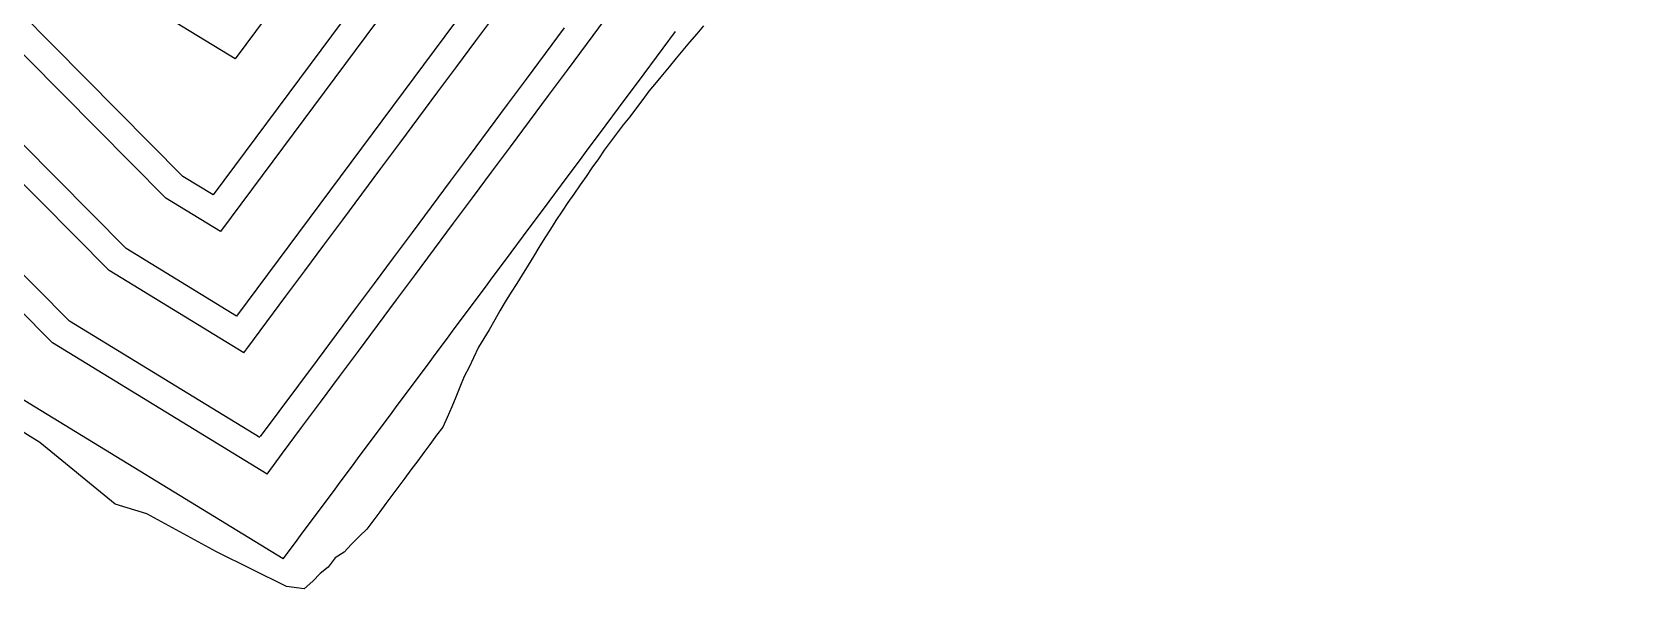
# Model space of a CAD drawing. Extents: x 115.113 to 115.1387, y -3.0991 to -3.0676.
# Drawn here: x 115.127722 to 115.13228, y -3.094142 to -3.092564 of the extents above; entities that cross this region are included whole.
import ezdxf

# ---------------------------------------------------------------- set-up
doc = ezdxf.new("R2010")
doc.units = 0
doc.header["$MEASUREMENT"] = 0
doc.layers.add('HRS_SMT2_R1', color=7, linetype='Continuous')

msp = doc.modelspace()

# ---------------------------------------------------------------- linework, layer by layer
at = {"layer": 'HRS_SMT2_R1', "color": 3}
for points in [[(115.1318346, -3.0846516, 55), (115.1319037, -3.0847332, 55), (115.1319725, -3.0848646, 55), (115.1320086, -3.0849855, 55), (115.1320186, -3.0850712, 55), (115.1320153, -3.0851254, 55), (115.1322797, -3.0851794, 55), (115.1322728, -3.0852333, 55), (115.1322183, -3.0854132, 55), (115.1321413, -3.0855498, 55), (115.1319994, -3.0857664, 55), (115.1319861, -3.0858086, 55), (115.1317947, -3.0862492, 55), (115.1317643, -3.0866975, 55), (115.1318028, -3.0868384, 55), (115.1318508, -3.0872602, 55), (115.1318288, -3.0877349, 55), (115.131821, -3.0877685, 55), (115.1318006, -3.0878566, 55), (115.1317802, -3.0879447, 55), (115.1317759, -3.0879631, 55), (115.1317443, -3.0880056, 55), (115.1282975, -3.0926401, 55), (115.1277296, -3.0922927, 55)], [(115.1319911, -3.0881066, 50), (115.1282554, -3.0931295, 50)], [(115.1282554, -3.0931295, 50), (115.1281008, -3.0930348, 50), (115.1264335, -3.0913512, 50)], [(115.1282554, -3.0931295, 50), (115.1281008, -3.0930348, 50), (115.1264335, -3.0913512, 50)], [(115.1283216, -3.0934733, 45), (115.1279401, -3.0932399, 45), (115.1261674, -3.0914498, 45)], [(115.1283877, -3.0938171, 40), (115.1277794, -3.093445, 40), (115.1258859, -3.0915329, 40)], [(115.1283216, -3.0934733, 45), (115.1283331, -3.0934578, 45), (115.1283869, -3.0933854, 45), (115.1284408, -3.093313, 45), (115.1284947, -3.0932405, 45), (115.1285485, -3.0931681, 45), (115.1286024, -3.0930957, 45), (115.1286562, -3.0930233, 45), (115.1287101, -3.0929509, 45), (115.128764, -3.0928785, 45), (115.1288178, -3.092806, 45), (115.1288717, -3.0927336, 45), (115.1289255, -3.0926612, 45), (115.1289794, -3.0925888, 45), (115.1290333, -3.0925164, 45)], [(115.1283216, -3.0934733, 45), (115.1283331, -3.0934578, 45), (115.1283869, -3.0933854, 45), (115.1284408, -3.093313, 45), (115.1284947, -3.0932405, 45), (115.1285485, -3.0931681, 45), (115.1286024, -3.0930957, 45), (115.1286562, -3.0930233, 45), (115.1287101, -3.0929509, 45), (115.128764, -3.0928785, 45), (115.1288178, -3.092806, 45), (115.1288717, -3.0927336, 45), (115.1289255, -3.0926612, 45), (115.1289794, -3.0925888, 45), (115.1290333, -3.0925164, 45)], [(115.1283877, -3.0938171, 40), (115.1284318, -3.0937578, 40), (115.1284857, -3.0936854, 40), (115.1285396, -3.093613, 40), (115.1285934, -3.0935406, 40), (115.1286473, -3.0934681, 40), (115.1287011, -3.0933957, 40), (115.128755, -3.0933233, 40), (115.1288089, -3.0932509, 40), (115.1288627, -3.0931785, 40), (115.1289166, -3.093106, 40), (115.1289704, -3.0930336, 40), (115.1290243, -3.0929612, 40), (115.1290782, -3.0928888, 40), (115.129132, -3.0928164, 40), (115.1291859, -3.0927439, 40), (115.1292397, -3.0926715, 40), (115.1292936, -3.0925991, 40), (115.1293475, -3.0925267, 40)]]:
    msp.add_polyline3d(points, dxfattribs=at)
at = {"layer": 'HRS_SMT2_R1', "color": 1}
for points in [[(115.1319277, -3.0880611, 55), (115.1282354, -3.0930256, 55)], [(115.1321363, -3.0882133, 50), (115.1283016, -3.0933694, 50)], [(115.1321363, -3.0882133, 50), (115.1283016, -3.0933694, 50)], [(115.1282354, -3.0930256, 55), (115.1281493, -3.0929729, 55), (115.1264902, -3.0912975, 55)], [(115.1283016, -3.0933694, 50), (115.1279886, -3.0931779, 50), (115.1262101, -3.091382, 50)], [(115.1283677, -3.0937132, 45), (115.127828, -3.093383, 45), (115.1259224, -3.0914588, 45)], [(115.1283694, -3.0937109, 45), (115.128531, -3.0934937, 45), (115.1285849, -3.0934213, 45), (115.1286387, -3.0933488, 45), (115.1286926, -3.0932764, 45), (115.1287465, -3.093204, 45), (115.1288003, -3.0931316, 45), (115.1288542, -3.0930592, 45), (115.128908, -3.0929867, 45), (115.1289619, -3.0929143, 45), (115.1290158, -3.0928419, 45), (115.1290696, -3.0927695, 45), (115.1291235, -3.0926971, 45), (115.1291774, -3.0926246, 45), (115.1292312, -3.0925522, 45)], [(115.1284339, -3.0940571, 40), (115.1284682, -3.0940109, 40), (115.1284877, -3.0939847, 40), (115.1285221, -3.0939385, 40), (115.1285415, -3.0939123, 40), (115.1285759, -3.0938661, 40), (115.1285954, -3.0938399, 40), (115.1286298, -3.0937937, 40), (115.1286492, -3.0937675, 40), (115.1286836, -3.0937213, 40), (115.1287031, -3.0936952, 40), (115.1287375, -3.0936489, 40), (115.1287569, -3.0936228, 40), (115.1287914, -3.0935764, 40), (115.1288107, -3.0935504, 40), (115.1288452, -3.093504, 40), (115.1288646, -3.093478, 40), (115.1288991, -3.0934316, 40), (115.1289184, -3.0934056, 40), (115.1289529, -3.0933592, 40), (115.1289722, -3.0933332, 40), (115.1290068, -3.0932868, 40), (115.1290261, -3.0932609, 40), (115.1290607, -3.0932143, 40), (115.1290799, -3.0931885, 40), (115.1291145, -3.0931419, 40), (115.1291337, -3.0931161, 40), (115.1291684, -3.0930695, 40), (115.1291876, -3.0930437, 40), (115.1292222, -3.0929971, 40), (115.1292414, -3.0929713, 40), (115.1292761, -3.0929247, 40), (115.1292952, -3.0928989, 40), (115.12933, -3.0928522, 40), (115.1293491, -3.0928266, 40), (115.1293838, -3.0927798, 40), (115.1294029, -3.0927542, 40), (115.1294377, -3.0927074, 40), (115.1294567, -3.0926818, 40), (115.1294915, -3.092635, 40), (115.1295106, -3.0926094, 40), (115.1295454, -3.0925626, 40)], [(115.1284339, -3.0940571, 40), (115.1276673, -3.0935881, 40)]]:
    msp.add_polyline3d(points, dxfattribs=at)
at = {"layer": 'HRS_SMT2_R1', "color": 30}
msp.add_polyline3d([(115.1296248, -3.0925459, 36.5591164), (115.1296061, -3.0925684, 36.6594391), (115.1295855, -3.0925927, 36.782959), (115.1295668, -3.0926151, 36.8904457), (115.1295481, -3.0926376, 36.9899178), (115.1295277, -3.0926622, 37.0997314), (115.1295092, -3.0926848, 37.1871452), (115.1294906, -3.0927072, 37.2879906), (115.1294701, -3.0927318, 37.4025421), (115.1294527, -3.0927551, 37.4025421), (115.1294353, -3.0927785, 37.4025421), (115.1294162, -3.0928042, 37.4025421), (115.1293974, -3.0928264, 37.5227623), (115.12938, -3.0928498, 37.5227623), (115.1293609, -3.0928755, 37.5227623), (115.1293435, -3.0928988, 37.5227623), (115.1293275, -3.0929232, 37.4119606), (115.1293084, -3.0929489, 37.4119606), (115.1292928, -3.0929736, 37.271389), (115.1292754, -3.0929969, 37.271389), (115.1292575, -3.0930235, 37.1783142), (115.1292401, -3.0930469, 37.1783142), (115.1292242, -3.0930713, 37.0592804), (115.1292068, -3.0930983, 36.9229965), (115.1291911, -3.0931229, 36.7880783), (115.1291756, -3.0931475, 36.6467552), (115.1291585, -3.0931749, 36.4790611), (115.1291432, -3.0931997, 36.3170891), (115.1291279, -3.0932246, 36.1503334), (115.129111, -3.0932522, 35.9639778), (115.1290956, -3.0932768, 35.8158035), (115.1290801, -3.0933015, 35.6712418), (115.1290624, -3.0933285, 35.5436363), (115.1290479, -3.0933539, 35.3238068), (115.1290334, -3.0933793, 35.0943718), (115.1290174, -3.0934076, 34.8336792), (115.1290024, -3.0934325, 34.6534882), (115.1289869, -3.0934571, 34.5107307), (115.1289734, -3.0934874, 34.0461273), (115.1289606, -3.093514, 33.6841202), (115.128947, -3.09354, 33.3913803), (115.1289342, -3.0935709, 32.8664322), (115.1289229, -3.0935985, 32.393734), (115.1289115, -3.0936262, 31.9206982), (115.1288982, -3.0936568, 31.4354744), (115.1288859, -3.0936836, 31.0453644), (115.1288686, -3.0937068, 31.0453644), (115.1288492, -3.0937328, 31.0453644), (115.128832, -3.093756, 31.0453644), (115.1288148, -3.0937791, 31.0453644), (115.1287954, -3.0938052, 31.0453644), (115.1287782, -3.0938284, 31.0453644), (115.128761, -3.0938515, 31.0453644), (115.1287415, -3.0938777, 31.0453644), (115.1287243, -3.0939008, 31.0453644), (115.1287071, -3.0939239, 31.0453644), (115.1286876, -3.0939501, 31.0453644), (115.1286705, -3.0939732, 31.0453644), (115.1286496, -3.0939935, 31.3385983), (115.128626, -3.0940167, 31.6683636), (115.1286066, -3.094038, 31.8493233), (115.1285807, -3.0940546, 32.5470963), (115.1285612, -3.0940808, 32.5470963), (115.128538, -3.0940994, 33.0315552), (115.1285178, -3.0941202, 33.2736855), (115.128493, -3.0941425, 33.6993294), (115.1284434, -3.094136, 35), (115.1282444, -3.0940379, 36), (115.128047, -3.0939301, 36), (115.1279571, -3.0939022, 34), (115.1277434, -3.0937274, 35), (115.1276103, -3.0936451, 34.8356667)], dxfattribs=at)

doc.saveas('drawing.dxf')
